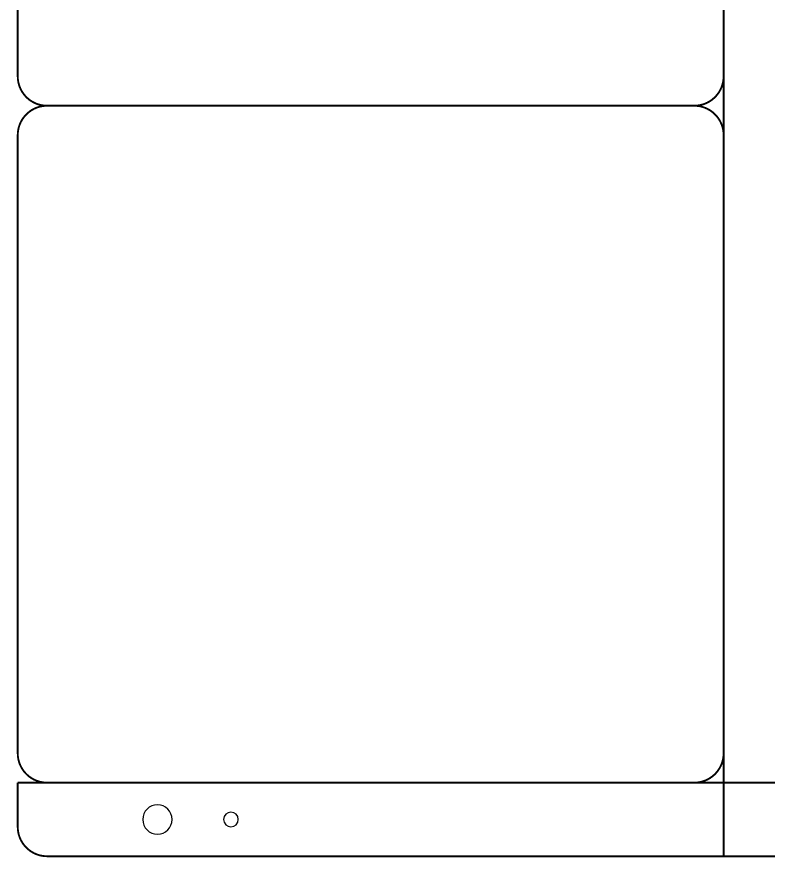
# Model space of a CAD drawing. Extents: x -900 to 3533, y 458 to 4954.
# Drawn here: x -900 to 1111, y 458 to 2706 of the extents above; entities that cross this region are included whole.
import ezdxf

# ---------------------------------------------------------------- set-up
doc = ezdxf.new("R2010")
doc.units = 0
doc.header["$MEASUREMENT"] = 0
doc.layers.add('BG_OUTLINE', color=254, linetype='CONTINUOUS')

msp = doc.modelspace()

# ---------------------------------------------------------------- linework, layer by layer
at = {"layer": 'BG_OUTLINE'}
for points in [[(-818.87, 4279.02, 5, 5, 0.414214), (-897.61, 4200.28, 5, 5, 0), (-897.61, 2546.74, 5, 5, 0.414214), (-818.87, 2468, 5, 5, 0), (913.41, 2468, 5, 5, 0.414214), (992.15, 2546.74, 5, 5, 0), (992.15, 4200.28, 5, 5, 0.414214), (913.41, 4279.02, 5, 5, 0), (-897.61, 4279.02, 5, 5, 0), (-897.61, 4397.13, 5, 5, -0.414214), (-818.87, 4475.87, 5, 5, 0), (3000.02, 4475.87, 5, 5, -0.414214), (3078.76, 4397.13, 5, 5, 0), (3078.76, 4279.02, 5, 5, 0), (-818.87, 4279.02, 5, 5, 0)], [(1189, 460.13, 5, 5, 0), (992.15, 460.13, 5, 5, 0), (992.15, 4475.87, 5, 5, 0), (1189, 4475.87, 5, 5, 0), (1189, 460.13, 5, 5, 0)], [(-818.87, 2468, 5, 5, 0), (913.41, 2468, 5, 5, -0.414214), (992.15, 2389.26, 5, 5, 0), (992.15, 735.72, 5, 5, -0.414214), (913.41, 656.98, 5, 5, 0), (-818.87, 656.98, 5, 5, -0.414214), (-897.61, 735.72, 5, 5, 0), (-897.61, 2389.26, 5, 5, -0.414214), (-818.87, 2468, 5, 5, 0)], [(-897.61, 656.98, 5, 5, 0), (-897.61, 538.87, 5, 5, 0.414214), (-818.87, 460.13, 5, 5, 0), (3000.02, 460.13, 5, 5, 0.414214), (3078.76, 538.87, 5, 5, 0), (3078.76, 656.98, 5, 5, 0), (-897.61, 656.98, 5, 5, 0)]]:
    msp.add_lwpolyline(points, format="xyseb", dxfattribs=at)
for points in [[(-484.225, 558.555, 1), (-562.965, 558.555, 1)], [(-307.065, 558.555, 1), (-346.425, 558.555, 1)]]:
    msp.add_lwpolyline(points, format="xyb", close=True, dxfattribs=at)

doc.saveas('drawing.dxf')
